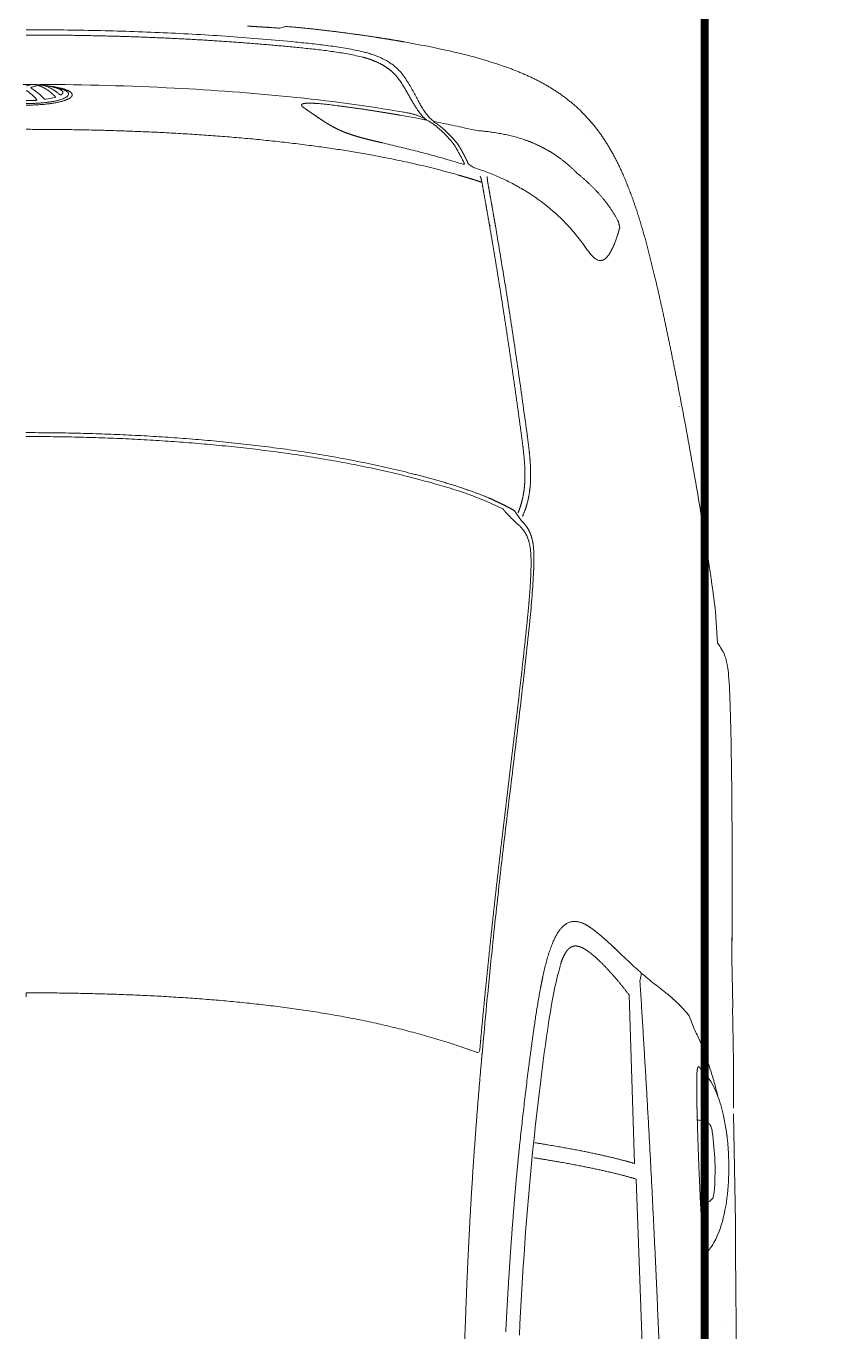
# Model space of a CAD drawing. Extents: x -1286 to 34975, y -230 to 6637.
# Drawn here: x 5858.6 to 5960.8, y 3605.8 to 3771.4 of the extents above; entities that cross this region are included whole.
import ezdxf

# ---------------------------------------------------------------- set-up
doc = ezdxf.new("R2010")
doc.units = 0
doc.header["$LTSCALE"] = 20
doc.linetypes.add('HIDDEN2', pattern=[4.7625, 3.175, -1.5875])
doc.layers.get('0').update_dxf_attribs({"color": 9, "lineweight": 9})
doc.layers.add('04', color=9, linetype='Continuous', lineweight=9)
doc.layers.add('21', color=9, linetype='Continuous', lineweight=9)

# ---------------------------------------------------------------- blocks, each defined once
blk = doc.blocks.new('p-araba-passat')
for points in [[(3.5282, 0), (3.5292, 0)], [(4.6729, -0.0007), (4.6726, -0.0014)], [(4.676, -0.0065), (4.6769, -0.0062)], [(4.6621, -0.0245), (4.6623, -0.0232)], [(4.6645, -0.0367), (4.6645, -0.0372)], [(4.7402, -0.1661), (4.7402, -0.1661)], [(4.7402, -0.1661), (4.7402, -0.1661)], [(4.7522, -0.3216), (4.7545, -0.3288)], [(4.6059, -0.5417), (4.6047, -0.5426)], [(4.5753, -0.5684), (4.5803, -0.5608)], [(3.4568, -0.5753), (3.4568, -0.5753)], [(4.6224, -0.5728), (4.6239, -0.5644)], [(4.1522, -0.5843), (4.1428, -0.6046)], [(3.7185, -0.6027), (3.7185, -0.6027)], [(4.123, -0.6239), (4.123, -0.6239)], [(4.1401, -0.6195), (4.1277, -0.6281)], [(4.0001, -0.6354), (4.0001, -0.6354)], [(4.4768, -0.7075), (4.4791, -0.7058)], [(4.5645, -0.7033), (4.5686, -0.6986)], [(4.4578, -0.7267), (4.4577, -0.7276)], [(4.4886, -0.7496), (4.481, -0.747)], [(4.4977, -0.7522), (4.4969, -0.7521)], [(2.6313, -0.7979), (3.2929, -0.7736)], [(3.3126, -0.7717), (3.5264, -0.7647)], [(3.5437, -0.7784), (3.5538, -0.7806)], [(3.5001, -0.8408), (3.4836, -0.8471)], [(3.2613, -0.8557), (3.2612, -0.8556)], [(3.2626, -0.8602), (3.263, -0.8617)], [(3.3678, -0.8518), (3.3677, -0.8521)], [(3.3679, -0.8514), (3.3678, -0.8518)], [(3.394, -0.8505), (3.399, -0.8505)], [(3.2699, -0.8712), (3.2765, -0.8725)], [(3.9726, -0.8769), (4.0122, -0.8743)], [(3.5108, -0.8961), (3.5732, -0.895)]]:
    blk.add_lwpolyline(points)
at = {"flags": 128}
for points in [[(4.6347, -0.5102), (4.6348, -0.5098), (4.6349, -0.5093), (4.6352, -0.5081)], [(4.4977, -0.7522), (4.4979, -0.7524), (4.4987, -0.7528)], [(3.4227, -0.8644), (3.4254, -0.8625), (3.428, -0.8604)], [(3.428, -0.8604), (3.4293, -0.8591), (3.4309, -0.8575), (3.4327, -0.8554)], [(3.1998, -0.8633), (3.2006, -0.8641), (3.2023, -0.8655), (3.204, -0.8668), (3.2058, -0.8681)], [(3.2058, -0.8681), (3.2078, -0.8695), (3.2101, -0.8709), (3.2127, -0.8723)], [(3.3871, -0.8808), (3.389, -0.8802), (3.3933, -0.8788), (3.3978, -0.8772)], [(3.1611, -0.9), (3.1926, -0.8998), (3.2308, -0.8994), (3.2383, -0.8994), (3.3757, -0.897)]]:
    blk.add_lwpolyline(points, dxfattribs=at)
for points, degree, knots in [([(4.681, 0.0038), (4.681, 0.0031), (4.681, 0.0019), (4.681, 0.0006), (4.681, 0)], 3, [0, 0, 0, 0, 0.500069, 1, 1, 1, 1]), ([(3.454, -0.5706), (3.4567, -0.5631), (3.462, -0.5481), (3.4693, -0.5252), (3.476, -0.5022), (3.4822, -0.4789), (3.4879, -0.4555), (3.4931, -0.432), (3.4978, -0.4084), (3.502, -0.3847), (3.5059, -0.3609), (3.5094, -0.3371), (3.5125, -0.3131), (3.5153, -0.2892), (3.5177, -0.2652), (3.5199, -0.2411), (3.5218, -0.2171), (3.5234, -0.193), (3.5249, -0.1689), (3.5261, -0.1448), (3.527, -0.1207), (3.5278, -0.0966), (3.5284, -0.0724), (3.5288, -0.0483), (3.5291, -0.0241), (3.5291, -0.008), (3.5292, 0)], 3, [0, 0, 0, 0, 0.041666, 0.083332, 0.124998, 0.166664, 0.20833, 0.249996, 0.291663, 0.333329, 0.374996, 0.416663, 0.458329, 0.499996, 0.541663, 0.58333, 0.624997, 0.666664, 0.708331, 0.749998, 0.791665, 0.833332, 0.874999, 0.916666, 0.958333, 1, 1, 1, 1]), ([(4.6574, -0.0189), (4.6573, -0.0174), (4.6571, -0.0143), (4.6569, -0.0096), (4.6567, -0.0048), (4.6567, -0.0016), (4.6567, 0)], 3, [0, 0, 0, 0, 0.250475, 0.500651, 0.750428, 1, 1, 1, 1]), ([(4.6729, -0.0007), (4.6729, -0.0006), (4.6729, -0.0004), (4.6729, -0.0001), (4.6729, 0)], 3, [0, 0, 0, 0, 0.517367, 1, 1, 1, 1]), ([(4.6794, -0.0141), (4.6793, -0.0136), (4.6791, -0.0126), (4.6788, -0.0116), (4.6787, -0.0111)], 3, [0, 0, 0, 0, 0.511438, 1, 1, 1, 1]), ([(4.6792, 0), (4.6792, -0.0001), (4.6792, -0.0004), (4.6792, -0.0006), (4.6792, -0.0007)], 3, [0, 0, 0, 0, 0.482633, 1, 1, 1, 1]), ([(4.6792, -0.0169), (4.6792, -0.0167), (4.6793, -0.0164), (4.6794, -0.0157), (4.6794, -0.0154)], 3, [0, 0, 0, 0, 0.495716, 1, 1, 1, 1]), ([(4.6794, -0.0154), (4.6794, -0.0151), (4.6794, -0.0146), (4.6794, -0.0143), (4.6794, -0.0141)], 3, [0, 0, 0, 0, 0.471009, 1, 1, 1, 1]), ([(4.6805, -0.0062), (4.6806, -0.0075), (4.6809, -0.0098), (4.6807, -0.012), (4.6807, -0.0131)], 3, [0, 0, 0, 0, 0.542117, 1, 1, 1, 1]), ([(4.6808, -0.0104), (4.6808, -0.0098), (4.6809, -0.0085), (4.6809, -0.0072), (4.6809, -0.0064)], 3, [0, 0, 0, 0, 0.426842, 1, 1, 1, 1]), ([(4.681, -0.0038), (4.681, -0.0031), (4.681, -0.0019), (4.681, -0.0006), (4.681, 0)], 3, [0, 0, 0, 0, 0.500069, 1, 1, 1, 1]), ([(4.7352, -0.3369), (4.7365, -0.3229), (4.739, -0.2949), (4.7422, -0.2528), (4.7448, -0.2107), (4.7468, -0.1686), (4.7484, -0.1265), (4.7495, -0.0843), (4.7501, -0.0422), (4.7502, -0.0141), (4.7503, 0)], 3, [0, 0, 0, 0, 0.124999, 0.250001, 0.374999, 0.499998, 0.624999, 0.750001, 0.874999, 1, 1, 1, 1]), ([(4.6457, -0.4795), (4.6622, -0.3832), (4.6765, -0.229), (4.6807, -0.0744), (4.6809, -0.0175)], 3, [0, 0, 0, 0, 0.631962, 1, 1, 1, 1]), ([(4.6601, -0.0378), (4.6598, -0.0365), (4.6593, -0.0339), (4.6586, -0.0296), (4.658, -0.025), (4.6577, -0.0217), (4.6575, -0.0201)], 3, [0, 0, 0, 0, 0.250208, 0.500283, 0.750217, 1, 1, 1, 1]), ([(4.6763, -0.031), (4.6758, -0.0318), (4.6748, -0.0336), (4.6736, -0.0354), (4.673, -0.0363)], 3, [0, 0, 0, 0, 0.489552, 1, 1, 1, 1]), ([(4.6789, -0.0248), (4.6785, -0.0258), (4.6778, -0.0279), (4.6768, -0.03), (4.6763, -0.031)], 3, [0, 0, 0, 0, 0.509811, 1, 1, 1, 1]), ([(4.6788, -0.0178), (4.6788, -0.0178), (4.6789, -0.0175), (4.6791, -0.0172), (4.6792, -0.0169)], 3, [0, 0, 0, 0, 0.067294, 1, 1, 1, 1]), ([(4.6802, -0.0186), (4.6801, -0.0196), (4.6798, -0.0217), (4.6792, -0.0238), (4.6789, -0.0248)], 3, [0, 0, 0, 0, 0.512793, 1, 1, 1, 1]), ([(4.6686, -0.0539), (4.6682, -0.0538), (4.6673, -0.0537), (4.6659, -0.0526), (4.6646, -0.0509), (4.6634, -0.0485), (4.6622, -0.0455), (4.6611, -0.042), (4.6604, -0.0392), (4.6601, -0.0378)], 3, [0, 0, 0, 0, 0.142898, 0.285808, 0.428713, 0.571599, 0.714452, 0.857257, 1, 1, 1, 1]), ([(4.6645, -0.0372), (4.6646, -0.0373), (4.6647, -0.0376), (4.6649, -0.0375), (4.665, -0.0374)], 3, [0, 0, 0, 0, 0.532761, 1, 1, 1, 1]), ([(4.6679, -0.0448), (4.6683, -0.0453), (4.6691, -0.0461), (4.67, -0.0465), (4.6706, -0.0465), (4.6707, -0.0465)], 3, [0, 0, 0, 0, 0.429732, 0.859469, 1, 1, 1, 1]), ([(4.6729, -0.0365), (4.6722, -0.0374), (4.6709, -0.0393), (4.6693, -0.0411), (4.6685, -0.042)], 3, [0, 0, 0, 0, 0.490259, 1, 1, 1, 1]), ([(4.7401, -0.1684), (4.7401, -0.1684), (4.7401, -0.1684), (4.7401, -0.1684), (4.7401, -0.1684), (4.7401, -0.1684), (4.7401, -0.1684)], 3, [0, 0, 0, 0, 1, 1, 1, 1, 1, 1, 1]), ([(4.7401, -0.1684), (4.7401, -0.1684), (4.7401, -0.1684), (4.7401, -0.1684), (4.7401, -0.1684), (4.7401, -0.1684), (4.7401, -0.1684)], 3, [0, 0, 0, 0, 1, 1, 1, 1, 1, 1, 1]), ([(4.7546, -0.1666), (4.7546, -0.1666), (4.7546, -0.1666), (4.7546, -0.1666), (4.7546, -0.1666), (4.7546, -0.1666), (4.7546, -0.1666)], 3, [0, 0, 0, 0, 1, 1, 1, 1, 1, 1, 1]), ([(4.7546, -0.1666), (4.7546, -0.1666), (4.7546, -0.1666), (4.7546, -0.1666), (4.7546, -0.1666), (4.7546, -0.1666), (4.7546, -0.1666)], 3, [0, 0, 0, 0, 1, 1, 1, 1, 1, 1, 1]), ([(4.7549, -0.2808), (4.7547, -0.2832), (4.7544, -0.2879), (4.754, -0.2949), (4.7536, -0.3017), (4.7534, -0.3057), (4.7532, -0.3077)], 3, [0, 0, 0, 0, 0.240643, 0.488472, 0.742573, 1, 1, 1, 1]), ([(4.7532, -0.3077), (4.7532, -0.309), (4.753, -0.3116), (4.7528, -0.315), (4.7526, -0.318), (4.7524, -0.3201), (4.7523, -0.3213), (4.7522, -0.3216)], 3, [0, 0, 0, 0, 0.228581, 0.457392, 0.686411, 0.915722, 1, 1, 1, 1]), ([(4.7285, -0.3368), (4.7279, -0.3429), (4.7267, -0.3551), (4.7247, -0.3733), (4.7223, -0.3916), (4.7194, -0.4097), (4.7167, -0.4215), (4.7153, -0.4274)], 3, [0, 0, 0, 0, 0.200269, 0.400407, 0.60045, 0.800366, 1, 1, 1, 1]), ([(4.7216, -0.4298), (4.7224, -0.4264), (4.724, -0.4198), (4.726, -0.4096), (4.7278, -0.3993), (4.7293, -0.3889), (4.7307, -0.3785), (4.7319, -0.368), (4.7331, -0.3576), (4.7341, -0.3472), (4.7348, -0.3403), (4.7352, -0.3369)], 3, [0, 0, 0, 0, 0.110123, 0.220832, 0.332038, 0.443608, 0.55535, 0.667097, 0.778606, 0.889692, 1, 1, 1, 1]), ([(4.6567, -0.3694), (4.6568, -0.368), (4.657, -0.3651), (4.6572, -0.3611), (4.6572, -0.3574), (4.657, -0.3555), (4.657, -0.3545)], 3, [0, 0, 0, 0, 0.246732, 0.496033, 0.747411, 1, 1, 1, 1]), ([(4.654, -0.3946), (4.6544, -0.3918), (4.6551, -0.3862), (4.656, -0.3777), (4.6565, -0.3722), (4.6567, -0.3694)], 3, [0, 0, 0, 0, 0.326727, 0.660139, 1, 1, 1, 1]), ([(4.6417, -0.4755), (4.644, -0.4621), (4.6485, -0.4352), (4.6522, -0.4081), (4.654, -0.3946)], 3, [0, 0, 0, 0, 0.500002, 1, 1, 1, 1]), ([(4.6963, -0.4751), (4.6976, -0.4739), (4.7002, -0.4716), (4.7039, -0.4676), (4.7073, -0.4631), (4.7104, -0.4582), (4.7132, -0.453), (4.7158, -0.4475), (4.718, -0.4418), (4.72, -0.4359), (4.7211, -0.4318), (4.7216, -0.4298)], 3, [0, 0, 0, 0, 0.111118, 0.22206, 0.333019, 0.444119, 0.555394, 0.666791, 0.778175, 0.889339, 1, 1, 1, 1]), ([(4.5911, -0.4397), (4.5893, -0.4488), (4.5859, -0.4671), (4.58, -0.4943), (4.5735, -0.5213), (4.5685, -0.5392), (4.566, -0.5481)], 3, [0, 0, 0, 0, 0.250065, 0.50012, 0.750147, 1, 1, 1, 1]), ([(4.7407, -0.444), (4.7397, -0.45), (4.7379, -0.4619), (4.7358, -0.4737), (4.7348, -0.4796)], 3, [0, 0, 0, 0, 0.501167, 1, 1, 1, 1]), ([(4.607, -0.4514), (4.6053, -0.4584), (4.602, -0.4724), (4.5968, -0.4933), (4.5914, -0.5141), (4.5856, -0.5349), (4.5814, -0.5487), (4.5793, -0.5555)], 3, [0, 0, 0, 0, 0.200128, 0.400147, 0.600106, 0.800042, 1, 1, 1, 1]), ([(4.6363, -0.505), (4.6373, -0.5001), (4.6391, -0.4903), (4.6409, -0.4805), (4.6417, -0.4755)], 3, [0, 0, 0, 0, 0.500006, 1, 1, 1, 1]), ([(4.6458, -0.4785), (4.6457, -0.4796), (4.6453, -0.4815), (4.6448, -0.4842), (4.6445, -0.4859), (4.6443, -0.4867)], 3, [0, 0, 0, 0, 0.333321, 0.666656, 1, 1, 1, 1]), ([(4.691, -0.4699), (4.6893, -0.4712), (4.6859, -0.4739), (4.6806, -0.4774), (4.6754, -0.4806), (4.6702, -0.4835), (4.6652, -0.4863), (4.6605, -0.489), (4.6561, -0.4916), (4.652, -0.4941), (4.6497, -0.4957), (4.6485, -0.4965)], 3, [0, 0, 0, 0, 0.111314, 0.221751, 0.332214, 0.443071, 0.554375, 0.665986, 0.777649, 0.889066, 1, 1, 1, 1]), ([(4.6522, -0.5018), (4.6539, -0.5008), (4.6572, -0.4989), (4.6629, -0.4959), (4.6691, -0.4925), (4.6758, -0.4889), (4.6826, -0.4848), (4.6896, -0.4803), (4.694, -0.4768), (4.6963, -0.4751)], 3, [0, 0, 0, 0, 0.13785, 0.27742, 0.419376, 0.56365, 0.709481, 0.855525, 1, 1, 1, 1]), ([(4.7348, -0.4796), (4.7328, -0.4909), (4.7286, -0.5135), (4.7212, -0.5472), (4.7126, -0.5806), (4.7052, -0.6023), (4.7014, -0.6131)], 3, [0, 0, 0, 0, 0.250046, 0.500094, 0.750143, 1, 1, 1, 1]), ([(4.6443, -0.4867), (4.6439, -0.4881), (4.6433, -0.491), (4.6421, -0.4947), (4.6409, -0.4982), (4.6395, -0.5015), (4.638, -0.5047), (4.6368, -0.5067), (4.6363, -0.5077)], 3, [0, 0, 0, 0, 0.166261, 0.332753, 0.499445, 0.666249, 0.833102, 1, 1, 1, 1]), ([(4.6485, -0.4965), (4.6471, -0.4975), (4.6444, -0.4995), (4.641, -0.5023), (4.6387, -0.5045), (4.6375, -0.5058), (4.6372, -0.5061)], 3, [0, 0, 0, 0, 0.298367, 0.596741, 0.895128, 1, 1, 1, 1]), ([(4.6343, -0.511), (4.6334, -0.5124), (4.6317, -0.515), (4.6297, -0.5177), (4.6287, -0.519)], 3, [0, 0, 0, 0, 0.5, 1, 1, 1, 1]), ([(4.634, -0.517), (4.6351, -0.5157), (4.6371, -0.5131), (4.641, -0.5094), (4.6458, -0.5057), (4.6501, -0.5031), (4.6522, -0.5018)], 3, [0, 0, 0, 0, 0.250045, 0.500063, 0.750045, 1, 1, 1, 1]), ([(4.6363, -0.5077), (4.6362, -0.5079), (4.636, -0.5081), (4.6359, -0.5078), (4.6361, -0.5065), (4.6362, -0.5055), (4.6363, -0.505)], 3, [0, 0, 0, 0, 0.268236, 0.497875, 0.730261, 1, 1, 1, 1]), ([(4.6287, -0.519), (4.6272, -0.5209), (4.6241, -0.5248), (4.6186, -0.5305), (4.6127, -0.5361), (4.6081, -0.5399), (4.6059, -0.5417)], 3, [0, 0, 0, 0, 0.25, 0.500001, 0.75, 1, 1, 1, 1]), ([(4.6239, -0.5644), (4.6257, -0.5565), (4.6292, -0.5408), (4.6324, -0.5249), (4.634, -0.517)], 3, [0, 0, 0, 0, 0.499826, 1, 1, 1, 1]), ([(4.6334, -0.5167), (4.6334, -0.5166), (4.6335, -0.5165), (4.6335, -0.5167), (4.6335, -0.5168)], 3, [0, 0, 0, 0, 0.536077, 1, 1, 1, 1]), ([(4.5965, -0.5475), (4.5976, -0.5468), (4.6, -0.5455), (4.6022, -0.5441), (4.6034, -0.5435)], 3, [0, 0, 0, 0, 0.500054, 1, 1, 1, 1]), ([(4.6034, -0.5435), (4.6036, -0.5433), (4.6041, -0.5431), (4.6045, -0.5428), (4.6047, -0.5426)], 3, [0, 0, 0, 0, 0.500106, 1, 1, 1, 1]), ([(4.5811, -0.5555), (4.5838, -0.5542), (4.5892, -0.5516), (4.594, -0.5489), (4.5965, -0.5475)], 3, [0, 0, 0, 0, 0.499992, 1, 1, 1, 1]), ([(4.5964, -0.5527), (4.5976, -0.552), (4.6, -0.5506), (4.6024, -0.5492), (4.6035, -0.5485)], 3, [0, 0, 0, 0, 0.499677, 1, 1, 1, 1]), ([(4.6035, -0.5485), (4.6038, -0.5484), (4.6042, -0.5481), (4.6046, -0.5479), (4.6048, -0.5477)], 3, [0, 0, 0, 0, 0.500043, 1, 1, 1, 1]), ([(3.7194, -0.606), (3.7066, -0.6045), (3.6792, -0.6013), (3.6352, -0.5964), (3.5797, -0.5905), (3.5182, -0.5843), (3.4729, -0.5802), (3.4523, -0.5783)], 3, [0, 0, 0, 0, 0.146935, 0.313651, 0.500066, 0.772796, 1, 1, 1, 1]), ([(3.4568, -0.5753), (3.4561, -0.5752), (3.4546, -0.575), (3.4533, -0.5729), (3.4537, -0.5714), (3.454, -0.5706)], 3, [0, 0, 0, 0, 0.324896, 0.659635, 1, 1, 1, 1]), ([(4.5753, -0.5684), (4.5735, -0.5737), (4.5699, -0.5843), (4.5635, -0.5999), (4.5563, -0.6152), (4.5507, -0.625), (4.5479, -0.6299)], 3, [0, 0, 0, 0, 0.249836, 0.499806, 0.749939, 1, 1, 1, 1]), ([(4.6189, -0.5999), (4.6193, -0.5975), (4.6201, -0.5927), (4.6211, -0.5857), (4.6218, -0.579), (4.6222, -0.5748), (4.6224, -0.5728)], 3, [0, 0, 0, 0, 0.250123, 0.500154, 0.750104, 1, 1, 1, 1]), ([(4.2369, -0.6354), (4.259, -0.6323), (4.3031, -0.6263), (4.3693, -0.6166), (4.4353, -0.6063), (4.4793, -0.5989), (4.5012, -0.5952)], 3, [0, 0, 0, 0, 0.250024, 0.50003, 0.75002, 1, 1, 1, 1]), ([(4.5012, -0.5952), (4.51, -0.5937), (4.5277, -0.5906), (4.5452, -0.5874), (4.554, -0.5859)], 3, [0, 0, 0, 0, 0.49999, 1, 1, 1, 1]), ([(4.554, -0.5859), (4.555, -0.5857), (4.5569, -0.5854), (4.5588, -0.5852), (4.5598, -0.5851)], 3, [0, 0, 0, 0, 0.502103, 1, 1, 1, 1]), ([(4.0012, -0.6388), (3.9856, -0.6372), (3.9545, -0.634), (3.9078, -0.6286), (3.861, -0.623), (3.814, -0.6174), (3.7669, -0.6116), (3.7352, -0.6079), (3.7194, -0.606)], 3, [0, 0, 0, 0, 0.16661, 0.333294, 0.499998, 0.666688, 0.833358, 1, 1, 1, 1]), ([(4.1428, -0.6046), (4.1418, -0.6054), (4.1388, -0.608), (4.134, -0.6124), (4.1283, -0.618), (4.1248, -0.6219), (4.123, -0.6239)], 3, [0, 0, 0, 0, 0.143062, 0.429376, 0.714986, 1, 1, 1, 1]), ([(4.6102, -0.6336), (4.611, -0.6314), (4.6125, -0.6269), (4.6145, -0.6201), (4.6162, -0.6133), (4.6177, -0.6065), (4.6185, -0.6021), (4.6189, -0.5999)], 3, [0, 0, 0, 0, 0.200002, 0.400002, 0.6, 0.8, 1, 1, 1, 1]), ([(3.4365, -0.6376), (3.4281, -0.6365), (3.4114, -0.6344), (3.3862, -0.6314), (3.3609, -0.6285), (3.3439, -0.6267), (3.3354, -0.6258)], 3, [0, 0, 0, 0, 0.249999, 0.500014, 0.750022, 1, 1, 1, 1]), ([(3.5348, -0.6523), (3.5295, -0.6513), (3.5189, -0.6494), (3.5027, -0.6468), (3.4864, -0.6443), (3.4698, -0.642), (3.4532, -0.6397), (3.4421, -0.6383), (3.4365, -0.6376)], 3, [0, 0, 0, 0, 0.16648, 0.333026, 0.499667, 0.666387, 0.833162, 1, 1, 1, 1]), ([(4.0639, -0.6436), (4.0586, -0.6434), (4.048, -0.6428), (4.0323, -0.6417), (4.0167, -0.6403), (4.0064, -0.6393), (4.0012, -0.6388)], 3, [0, 0, 0, 0, 0.249924, 0.499864, 0.749814, 1, 1, 1, 1]), ([(3.5499, -0.6553), (3.5474, -0.6548), (3.5424, -0.6538), (3.5374, -0.6528), (3.5348, -0.6523)], 3, [0, 0, 0, 0, 0.499874, 1, 1, 1, 1]), ([(3.5933, -0.6681), (3.5911, -0.6672), (3.5868, -0.6654), (3.5797, -0.663), (3.5725, -0.6608), (3.5651, -0.6589), (3.5576, -0.657), (3.5525, -0.6559), (3.5499, -0.6553)], 3, [0, 0, 0, 0, 0.169669, 0.337811, 0.504709, 0.670588, 0.835641, 1, 1, 1, 1]), ([(4.5298, -0.6586), (4.5298, -0.6586), (4.5298, -0.6586), (4.5298, -0.6586), (4.5298, -0.6586), (4.5298, -0.6586), (4.5298, -0.6586), (4.5298, -0.6586), (4.5298, -0.6586), (4.5298, -0.6586), (4.5298, -0.6586), (4.5298, -0.6586), (4.5298, -0.6586), (4.5298, -0.6586), (4.5298, -0.6586)], 7, [0, 0, 0, 0, 0, 0, 0, 0, 1, 1, 1, 1, 1, 1, 1, 1.000001, 1.000001, 1.000001, 1.000001, 1.000001, 1.000001, 1.000001, 1.000001]), ([(3.6169, -0.6855), (3.6162, -0.6845), (3.615, -0.6826), (3.6124, -0.6798), (3.6094, -0.6771), (3.6059, -0.6746), (3.602, -0.6723), (3.5979, -0.6701), (3.5948, -0.6687), (3.5933, -0.6681)], 3, [0, 0, 0, 0, 0.144509, 0.289002, 0.433043, 0.576338, 0.718662, 0.859875, 1, 1, 1, 1]), ([(3.6174, -0.7059), (3.6179, -0.7046), (3.6189, -0.7019), (3.6197, -0.6978), (3.6197, -0.6937), (3.6189, -0.6895), (3.6175, -0.6869), (3.6169, -0.6855)], 3, [0, 0, 0, 0, 0.20003, 0.400052, 0.600053, 0.800033, 1, 1, 1, 1]), ([(4.5686, -0.6986), (4.569, -0.6981), (4.57, -0.6971), (4.5713, -0.6957), (4.5722, -0.6949), (4.5726, -0.6944)], 3, [0, 0, 0, 0, 0.328155, 0.661891, 1, 1, 1, 1]), ([(4.6239, -0.7165), (4.6239, -0.7165), (4.6239, -0.7165), (4.6239, -0.7165), (4.6239, -0.7165), (4.6239, -0.7165), (4.6239, -0.7165), (4.6239, -0.7165), (4.6239, -0.7165), (4.6239, -0.7165), (4.6239, -0.7165)], 5, [0, 0, 0, 0, 0, 0, 1, 1, 1, 1, 1, 1, 1, 1, 1, 1, 1]), ([(4.6239, -0.7165), (4.6239, -0.7165), (4.6239, -0.7165), (4.6239, -0.7165), (4.6239, -0.7165), (4.6239, -0.7165), (4.6239, -0.7165)], 3, [0, 0, 0, 0, 1, 1, 1, 1, 1, 1, 1]), ([(3.5816, -0.7506), (3.5848, -0.7472), (3.5912, -0.7406), (3.5972, -0.7339), (3.6001, -0.7305)], 3, [0, 0, 0, 0, 0.50014, 1, 1, 1, 1]), ([(4.4648, -0.7388), (4.4639, -0.7381), (4.4621, -0.7369), (4.4605, -0.7351), (4.4597, -0.7343)], 3, [0, 0, 0, 0, 0.500548, 1, 1, 1, 1]), ([(3.5538, -0.7806), (3.5562, -0.778), (3.5608, -0.7727), (3.5678, -0.7652), (3.5748, -0.7578), (3.5794, -0.753), (3.5816, -0.7506)], 3, [0, 0, 0, 0, 0.249992, 0.500013, 0.749997, 1, 1, 1, 1]), ([(4.4969, -0.7521), (4.4955, -0.7518), (4.4927, -0.751), (4.49, -0.7501), (4.4886, -0.7496)], 3, [0, 0, 0, 0, 0.5, 1, 1, 1, 1]), ([(4.5, -0.7528), (4.5, -0.7528), (4.4999, -0.7527), (4.5003, -0.7526), (4.5008, -0.7525), (4.501, -0.7524)], 3, [0, 0, 0, 0, 0.346035, 0.656494, 1, 1, 1, 1]), ([(3.5276, -0.8132), (3.5298, -0.8104), (3.5342, -0.8049), (3.5407, -0.7965), (3.5472, -0.7883), (3.5516, -0.7832), (3.5538, -0.7806)], 3, [0, 0, 0, 0, 0.250007, 0.499999, 0.750007, 1, 1, 1, 1]), ([(4.3121, -0.824), (4.2963, -0.8271), (4.2648, -0.8332), (4.2174, -0.8419), (4.17, -0.8503), (4.1383, -0.8555), (4.1225, -0.8581)], 3, [0, 0, 0, 0, 0.250001, 0.499999, 0.750001, 1, 1, 1, 1]), ([(3.25, -0.8559), (3.2457, -0.8561), (3.237, -0.8566), (3.224, -0.8574), (3.2155, -0.8582), (3.2111, -0.8586)], 3, [0, 0, 0, 0, 0.329928, 0.661486, 1, 1, 1, 1]), ([(3.276, -0.8546), (3.2732, -0.8547), (3.2677, -0.855), (3.2621, -0.8553), (3.2593, -0.8554)], 3, [0, 0, 0, 0, 0.499839, 1, 1, 1, 1]), ([(3.2613, -0.8559), (3.2614, -0.8561), (3.2616, -0.8566), (3.2618, -0.8574), (3.262, -0.8578)], 3, [0, 0, 0, 0, 0.499973, 1, 1, 1, 1]), ([(3.262, -0.8578), (3.2621, -0.8582), (3.2623, -0.8589), (3.2625, -0.8597), (3.2626, -0.8602)], 3, [0, 0, 0, 0, 0.499993, 1, 1, 1, 1]), ([(3.2762, -0.8544), (3.2762, -0.8544), (3.2762, -0.8544), (3.2762, -0.8544), (3.2762, -0.8544), (3.2762, -0.8544), (3.2762, -0.8544), (3.2762, -0.8544), (3.2762, -0.8544), (3.2762, -0.8544), (3.2762, -0.8544), (3.2762, -0.8544), (3.2762, -0.8544)], 6, [0, 0, 0, 0, 0, 0, 0, 1, 1, 1, 1, 1, 1, 1.000001, 1.000001, 1.000001, 1.000001, 1.000001, 1.000001, 1.000001]), ([(3.2762, -0.8544), (3.2762, -0.8544), (3.2762, -0.8544), (3.2762, -0.8544), (3.2762, -0.8544), (3.2762, -0.8544), (3.2762, -0.8544), (3.2762, -0.8544), (3.2762, -0.8544), (3.2762, -0.8544), (3.2762, -0.8544), (3.2762, -0.8544), (3.2762, -0.8544)], 6, [0, 0, 0, 0, 0, 0, 0, 1, 1, 1, 1, 1, 1, 1.000001, 1.000001, 1.000001, 1.000001, 1.000001, 1.000001, 1.000001]), ([(3.3666, -0.8594), (3.366, -0.861), (3.3666, -0.8621), (3.3618, -0.8682), (3.3556, -0.87), (3.3529, -0.8701)], 3, [0, 0, 0, 0, 0.533398, 0.682983, 1, 1, 1, 1]), ([(3.3679, -0.8514), (3.3679, -0.8515), (3.3678, -0.8516), (3.3678, -0.8517), (3.3677, -0.8519)], 3, [0, 0, 0, 0, 0.094373, 1, 1, 1, 1]), ([(3.3681, -0.8515), (3.3681, -0.8515), (3.3681, -0.8515), (3.3681, -0.8515), (3.3681, -0.8515), (3.3681, -0.8515), (3.3681, -0.8515)], 3, [0, 0, 0, 0, 1, 1, 1, 1, 1, 1, 1]), ([(3.394, -0.8505), (3.3913, -0.8506), (3.386, -0.8507), (3.3806, -0.8508), (3.378, -0.8509)], 3, [0, 0, 0, 0, 0.500395, 1, 1, 1, 1]), ([(3.4329, -0.8551), (3.4329, -0.8551), (3.4329, -0.8551), (3.4329, -0.8551), (3.4329, -0.8551), (3.4329, -0.8551), (3.4329, -0.8551)], 3, [0, 0, 0, 0, 1, 1, 1, 1.000001, 1.000001, 1.000001, 1.000001]), ([(3.4526, -0.8605), (3.4578, -0.8585), (3.4683, -0.8545), (3.4785, -0.8496), (3.4836, -0.8471)], 3, [0, 0, 0, 0, 0.500159, 1, 1, 1, 1]), ([(3.2012, -0.8645), (3.2012, -0.8645), (3.2012, -0.8645), (3.2012, -0.8645), (3.2012, -0.8645), (3.2012, -0.8645), (3.2012, -0.8645)], 3, [0, 0, 0, 0, 1, 1, 1, 1, 1, 1, 1]), ([(3.263, -0.8617), (3.2633, -0.8634), (3.264, -0.8667), (3.2666, -0.8691), (3.2679, -0.8702)], 3, [0, 0, 0, 0, 0.50241, 1, 1, 1, 1]), ([(3.398, -0.8771), (3.4031, -0.8759), (3.4142, -0.8731), (3.4311, -0.8681), (3.4427, -0.864), (3.4486, -0.862)], 3, [0, 0, 0, 0, 0.298982, 0.649491, 1, 1, 1, 1]), ([(3.6745, -0.8954), (3.7341, -0.8954), (3.8243, -0.8947), (3.906, -0.8926), (3.9326, -0.891), (3.9452, -0.8894), (3.9572, -0.8862), (3.9663, -0.8815), (3.9708, -0.8783), (3.9726, -0.8769)], 3, [0, 0, 0, 0, 0.421425, 0.641328, 0.857042, 0.922962, 0.959238, 0.983619, 1, 1, 1, 1]), ([(3.6745, -0.8954), (3.67, -0.8954), (3.6614, -0.8954), (3.6443, -0.8954), (3.6149, -0.8953), (3.59, -0.8951), (3.5741, -0.895), (3.574, -0.895)], 3, [0, 0, 0, 0, 0.132563, 0.24934, 0.498605, 0.996535, 1, 1, 1, 1])]:
    blk.add_open_spline(points, degree=degree, knots=knots)
for points, degree in [([(3.5265, 0), (3.5269, 0), (3.5273, 0), (3.5264, 0), (3.5251, 0), (3.5239, 0)], 5), ([(3.5265, 0), (3.5269, 0), (3.5273, 0), (3.5264, 0), (3.5251, 0), (3.5239, 0)], 5), ([(3.5252, 0), (3.5252, 0), (3.5253, 0), (3.5254, 0)], 3), ([(3.5265, 0), (3.5271, 0), (3.5277, 0), (3.5282, 0)], 3), ([(3.5282, 0), (3.5284, 0), (3.5286, 0), (3.5288, 0), (3.529, 0), (3.5292, 0)], 5), ([(4.2345, 0), (4.2345, -0.1229), (4.2273, -0.2455), (4.213, -0.3682), (4.183, -0.4872)], 4), ([(4.1877, -0.4884), (4.2179, -0.3689), (4.2323, -0.2459), (4.2394, -0.1231), (4.2394, 0)], 4), ([(4.2345, 0), (4.2344, 0), (4.2346, 0), (4.2349, 0)], 3), ([(4.2394, 0), (4.2394, 0), (4.2393, 0), (4.2391, 0)], 3), ([(4.624, 0), (4.624, -0.0888), (4.6216, -0.1728), (4.6165, -0.2662), (4.6062, -0.3572), (4.5911, -0.4397)], 5), ([(4.6677, -0.0585), (4.6636, -0.0585), (4.6595, -0.0513), (4.6563, -0.0368), (4.6547, -0.0183), (4.6547, 0)], 5), ([(4.6608, -0.0127), (4.6606, -0.0102), (4.6605, -0.0077), (4.6604, -0.0051), (4.6604, -0.0026), (4.6604, 0)], 5), ([(4.6616, -0.0137), (4.6614, -0.0139), (4.6612, -0.0139), (4.6609, -0.0136), (4.6608, -0.0132), (4.6608, -0.0127)], 5), ([(4.6726, -0.0014), (4.6698, -0.0055), (4.6661, -0.0096), (4.6616, -0.0137)], 3), ([(4.6623, -0.0232), (4.6683, -0.0178), (4.6729, -0.0122), (4.676, -0.0065)], 3), ([(4.6775, -0.0075), (4.6773, -0.0071), (4.6771, -0.0066), (4.6769, -0.0062)], 3), ([(4.678, -0.0089), (4.6778, -0.0084), (4.6776, -0.008), (4.6775, -0.0075)], 3), ([(4.6787, -0.0111), (4.6785, -0.0103), (4.6782, -0.0096), (4.678, -0.0089)], 3), ([(4.6793, -0.0014), (4.6795, -0.002), (4.6797, -0.0027), (4.6799, -0.0033)], 3), ([(4.6799, -0.0033), (4.6801, -0.0043), (4.6803, -0.0053), (4.6805, -0.0062)], 3), ([(4.6802, -0.0185), (4.6804, -0.0166), (4.6806, -0.0146), (4.6807, -0.0127)], 3), ([(4.6809, -0.0064), (4.681, -0.0057), (4.681, -0.005), (4.681, -0.0043)], 3), ([(4.681, -0.0043), (4.681, -0.0042), (4.681, -0.004), (4.681, -0.0038)], 3), ([(4.7285, -0.3368), (4.735, -0.2696), (4.7395, -0.2023), (4.7423, -0.1349), (4.7436, -0.0674), (4.7436, 0)], 5), ([(4.6575, -0.0201), (4.6575, -0.0197), (4.6575, -0.0193), (4.6574, -0.0189)], 3), ([(4.6645, -0.0367), (4.6636, -0.0334), (4.6627, -0.0292), (4.6621, -0.0245)], 3), ([(4.6748, -0.0256), (4.6733, -0.028), (4.6716, -0.0304), (4.6696, -0.0327), (4.6674, -0.0351), (4.665, -0.0374)], 5), ([(4.6796, -0.023), (4.6784, -0.0356), (4.6764, -0.0466), (4.6737, -0.0546), (4.6707, -0.0585), (4.6677, -0.0585)], 5), ([(4.6686, -0.0539), (4.6709, -0.0539), (4.6732, -0.0515), (4.6753, -0.0466), (4.677, -0.0397), (4.6784, -0.0314)], 5), ([(4.68, -0.0208), (4.6789, -0.03), (4.6773, -0.0379), (4.6753, -0.0437), (4.673, -0.0465), (4.6707, -0.0465)], 5), ([(4.6792, -0.0169), (4.6785, -0.0186), (4.6778, -0.0204), (4.6769, -0.0221), (4.6759, -0.0239), (4.6748, -0.0256)], 5), ([(4.6748, -0.0256), (4.6749, -0.0256), (4.6749, -0.0255), (4.675, -0.0254)], 3), ([(4.6788, -0.0177), (4.6788, -0.0177), (4.6788, -0.0177), (4.6788, -0.0177)], 3), ([(4.6789, -0.0177), (4.6789, -0.0177), (4.6789, -0.0177), (4.6789, -0.0177), (4.6789, -0.0177), (4.6789, -0.0177)], 5), ([(4.6679, -0.0448), (4.6678, -0.0446), (4.6678, -0.0441), (4.6679, -0.0432), (4.6682, -0.0423), (4.6685, -0.042)], 5), ([(4.673, -0.0363), (4.673, -0.0364), (4.6729, -0.0365), (4.6729, -0.0365)], 3), ([(4.7549, -0.2808), (4.7546, -0.2855), (4.7543, -0.2902), (4.754, -0.2949), (4.7537, -0.2995), (4.7535, -0.3038), (4.7532, -0.3077)], 6), ([(4.7534, -0.3056), (4.7534, -0.306), (4.7534, -0.3065), (4.7534, -0.3069), (4.7533, -0.3073), (4.7532, -0.3077)], 5), ([(4.7534, -0.3056), (4.7534, -0.306), (4.7534, -0.3065), (4.7534, -0.3069), (4.7533, -0.3073), (4.7532, -0.3077)], 5), ([(4.7407, -0.444), (4.7442, -0.4211), (4.7473, -0.3981), (4.7501, -0.375), (4.7527, -0.352), (4.7545, -0.3288)], 5), ([(4.6495, -0.3549), (4.6471, -0.3584), (4.6444, -0.3623), (4.6415, -0.3665), (4.6385, -0.3709), (4.6352, -0.3759)], 5), ([(4.6549, -0.3493), (4.654, -0.3493), (4.653, -0.3501), (4.6518, -0.3515), (4.6507, -0.3532), (4.6495, -0.3549)], 5), ([(4.657, -0.3545), (4.6568, -0.3524), (4.6565, -0.3508), (4.656, -0.3498), (4.6555, -0.3494), (4.6549, -0.3493)], 5), ([(4.6567, -0.3694), (4.657, -0.3659), (4.6572, -0.3626), (4.6572, -0.3594), (4.6572, -0.3567), (4.657, -0.3545)], 5), ([(4.6352, -0.3759), (4.6333, -0.3787), (4.6314, -0.3817), (4.6295, -0.385), (4.6274, -0.3886), (4.6254, -0.3926)], 5), ([(4.6148, -0.4204), (4.6166, -0.4141), (4.6186, -0.408), (4.6208, -0.4023), (4.6231, -0.3972), (4.6254, -0.3926)], 5), ([(4.6417, -0.4755), (4.6446, -0.4594), (4.6472, -0.4433), (4.6496, -0.4271), (4.6519, -0.4108), (4.654, -0.3946)], 5), ([(4.607, -0.4514), (4.6084, -0.4452), (4.6099, -0.4389), (4.6114, -0.4327), (4.613, -0.4264), (4.6148, -0.4204)], 5), ([(4.691, -0.4699), (4.6968, -0.4651), (4.7019, -0.4592), (4.7064, -0.4522), (4.7102, -0.4443), (4.7132, -0.436), (4.7153, -0.4274)], 6), ([(4.7407, -0.444), (4.7396, -0.4512), (4.7384, -0.4584), (4.7373, -0.4655), (4.7361, -0.4726), (4.7348, -0.4796)], 5), ([(4.6412, -0.4755), (4.6414, -0.4755), (4.6416, -0.4755), (4.6417, -0.4755), (4.6417, -0.4755)], 4), ([(4.6412, -0.4755), (4.6414, -0.4755), (4.6416, -0.4755), (4.6417, -0.4755), (4.6417, -0.4755)], 4), ([(4.1829, -0.4872), (4.1745, -0.5201), (4.1653, -0.5529), (4.1522, -0.5843)], 3), ([(4.1568, -0.5862), (4.1668, -0.5623), (4.1746, -0.5378), (4.1815, -0.5132), (4.1877, -0.4884)], 4), ([(4.5805, -0.4915), (4.5805, -0.4915), (4.5805, -0.4915), (4.5805, -0.4915)], 3), ([(4.6441, -0.487), (4.6442, -0.487), (4.6442, -0.4869), (4.6443, -0.4868), (4.6443, -0.4867)], 4), ([(4.6441, -0.487), (4.6442, -0.487), (4.6442, -0.4869), (4.6443, -0.4868), (4.6443, -0.4867)], 4), ([(4.6343, -0.511), (4.6344, -0.5109), (4.6344, -0.5108), (4.6345, -0.5106), (4.6346, -0.5104), (4.6347, -0.5101)], 5), ([(4.6363, -0.5077), (4.6361, -0.5081), (4.6358, -0.5084), (4.6359, -0.5075), (4.6361, -0.5063), (4.6363, -0.505)], 5), ([(4.6048, -0.5477), (4.6105, -0.5432), (4.6156, -0.5387), (4.6203, -0.5341), (4.6244, -0.5294), (4.6281, -0.5248)], 5), ([(4.6281, -0.5248), (4.6293, -0.5232), (4.6305, -0.5216), (4.6316, -0.52), (4.6326, -0.5183), (4.6334, -0.5167)], 5), ([(4.6034, -0.5435), (4.602, -0.5443), (4.6007, -0.5451), (4.5993, -0.5459), (4.5979, -0.5467), (4.5965, -0.5475)], 5), ([(3.1078, -0.5569), (2.9458, -0.5515), (2.7824, -0.5507), (2.6195, -0.552), (2.4562, -0.5566), (2.2948, -0.5667)], 5), ([(3.1079, -0.557), (3.1079, -0.5569), (3.1078, -0.5569), (3.1078, -0.5569)], 3), ([(3.1078, -0.5569), (3.1078, -0.5569), (3.1079, -0.5569), (3.1079, -0.557)], 3), ([(3.1079, -0.557), (3.1755, -0.5593), (3.2428, -0.5623), (3.3097, -0.5665), (3.3759, -0.5715), (3.4412, -0.5773)], 5), ([(4.5567, -0.5784), (4.5584, -0.5733), (4.56, -0.5683), (4.5616, -0.5633), (4.5631, -0.5582), (4.5646, -0.5531), (4.566, -0.5481)], 6), ([(4.5811, -0.5555), (4.5806, -0.5558), (4.5801, -0.556), (4.5797, -0.5557), (4.5796, -0.5551), (4.5797, -0.5542)], 5), ([(4.5803, -0.5608), (4.5832, -0.5595), (4.5861, -0.5582), (4.5888, -0.5568), (4.5914, -0.5555), (4.5939, -0.5541), (4.5964, -0.5527)], 6), ([(4.5964, -0.5527), (4.5978, -0.5519), (4.5993, -0.551), (4.6007, -0.5502), (4.6021, -0.5494), (4.6035, -0.5485)], 5), ([(4.6048, -0.5477), (4.6046, -0.5479), (4.6043, -0.5481), (4.6041, -0.5482), (4.6038, -0.5484), (4.6035, -0.5485)], 5), ([(3.4413, -0.5773), (3.4413, -0.5772), (3.4413, -0.5772), (3.4412, -0.5773)], 3), ([(3.4412, -0.5773), (3.4413, -0.5772), (3.4413, -0.5772), (3.4413, -0.5773)], 3), ([(3.4412, -0.5773), (3.4434, -0.5775), (3.4457, -0.5777), (3.4479, -0.5779), (3.4501, -0.5781), (3.4523, -0.5783)], 5), ([(3.4412, -0.5773), (3.4431, -0.5775), (3.4449, -0.5776), (3.4468, -0.5778), (3.4486, -0.5779), (3.4505, -0.5781), (3.4523, -0.5783)], 6), ([(3.4524, -0.5781), (3.4524, -0.5782), (3.4523, -0.5782), (3.4523, -0.5783)], 3), ([(3.4523, -0.5783), (3.4523, -0.5782), (3.4524, -0.5782), (3.4524, -0.5781)], 3), ([(3.4568, -0.5753), (3.5101, -0.5801), (3.5628, -0.5854), (3.6151, -0.5909), (3.6669, -0.5966), (3.7185, -0.6027)], 5), ([(3.4685, -0.5764), (3.4685, -0.5765), (3.4684, -0.5767), (3.4683, -0.5768), (3.4683, -0.577), (3.4682, -0.5771)], 5), ([(4.5023, -0.5877), (4.5131, -0.5858), (4.5239, -0.5839), (4.5348, -0.582), (4.5456, -0.5801), (4.5564, -0.5781)], 5), ([(4.5564, -0.5781), (4.5576, -0.5779), (4.5587, -0.5776), (4.5597, -0.5774), (4.5608, -0.5772), (4.5617, -0.5769)], 5), ([(4.5617, -0.5769), (4.5624, -0.5767), (4.5631, -0.5765), (4.5637, -0.5763), (4.5643, -0.5761), (4.5648, -0.5758)], 5), ([(4.1401, -0.6195), (4.1441, -0.6131), (4.1475, -0.6064), (4.1508, -0.5998), (4.1539, -0.593), (4.1568, -0.5862)], 5), ([(4.5023, -0.5877), (4.4789, -0.5917), (4.4555, -0.5956), (4.4321, -0.5994), (4.4087, -0.6031), (4.3853, -0.6067)], 5), ([(4.5012, -0.5952), (4.5118, -0.5934), (4.5224, -0.5915), (4.5329, -0.5897), (4.5435, -0.5878), (4.554, -0.5859)], 5), ([(4.5023, -0.5877), (4.5022, -0.5881), (4.5021, -0.5885), (4.5021, -0.5888), (4.5021, -0.5889)], 4), ([(4.554, -0.5859), (4.5551, -0.5857), (4.5562, -0.5855), (4.5574, -0.5853), (4.5586, -0.5852), (4.5598, -0.5851)], 5), ([(4.5598, -0.5851), (4.5606, -0.585), (4.5615, -0.5849), (4.5624, -0.5848), (4.5632, -0.5847), (4.564, -0.5846)], 5), ([(3.3354, -0.6258), (3.2966, -0.6217), (3.2574, -0.6183), (3.218, -0.6153), (3.1786, -0.6126), (3.139, -0.6103), (3.0992, -0.6083)], 6), ([(3.7185, -0.6027), (3.7751, -0.6093), (3.8317, -0.6164), (3.8877, -0.6231), (3.944, -0.6298), (4.0001, -0.6354)], 5), ([(4.3853, -0.6067), (4.3564, -0.6111), (4.3276, -0.6154), (4.2987, -0.6196), (4.2698, -0.6236), (4.2409, -0.6275)], 5), ([(3.0949, -0.6256), (3.173, -0.6293), (3.2507, -0.6345), (3.3268, -0.6423)], 3), ([(4.123, -0.6239), (4.1148, -0.6331), (4.1058, -0.6385), (4.0945, -0.6407), (4.0783, -0.6407), (4.0624, -0.6401)], 5), ([(4.1033, -0.6419), (4.1078, -0.6409), (4.1123, -0.6395), (4.1167, -0.6375), (4.1208, -0.6348), (4.1244, -0.6316), (4.1277, -0.6281)], 6), ([(4.1379, -0.6238), (4.1381, -0.6239), (4.1383, -0.624), (4.1385, -0.6241), (4.1387, -0.6242), (4.139, -0.6243), (4.1392, -0.6244), (4.1394, -0.6245)], 7), ([(4.1394, -0.6245), (4.1466, -0.6274), (4.1539, -0.6295), (4.1614, -0.631), (4.169, -0.6319), (4.1767, -0.6324)], 5), ([(4.1767, -0.6324), (4.1894, -0.6331), (4.2024, -0.6325), (4.2152, -0.631), (4.2281, -0.6292), (4.2409, -0.6275)], 5), ([(4.7014, -0.6131), (4.6942, -0.6324), (4.6858, -0.6512), (4.6758, -0.6694), (4.6635, -0.6862), (4.6494, -0.7011)], 5), ([(3.32, -0.6438), (3.3156, -0.6714), (3.3112, -0.6967), (3.3067, -0.7197), (3.3022, -0.7402), (3.2976, -0.7582), (3.2929, -0.7736)], 6), ([(3.3126, -0.7717), (3.3171, -0.7566), (3.3216, -0.739), (3.3261, -0.7189), (3.3305, -0.6966), (3.3348, -0.6719), (3.3391, -0.6451)], 6), ([(3.3126, -0.7717), (3.3171, -0.7566), (3.3216, -0.739), (3.3261, -0.7189), (3.3305, -0.6966), (3.3348, -0.6719), (3.3391, -0.6451)], 6), ([(3.3268, -0.6423), (3.3835, -0.6483), (3.4399, -0.6547), (3.494, -0.663)], 3), ([(4.0624, -0.6401), (4.0498, -0.6397), (4.0372, -0.6389), (4.0248, -0.6379), (4.0124, -0.6367), (4.0001, -0.6354)], 5), ([(4.0588, -0.6406), (4.0588, -0.6404), (4.0588, -0.6402), (4.0589, -0.64)], 3), ([(4.0588, -0.6406), (4.0588, -0.6404), (4.0588, -0.6402), (4.0589, -0.64)], 3), ([(4.0639, -0.6436), (4.0717, -0.6439), (4.0795, -0.6442), (4.0873, -0.6442), (4.0954, -0.6437), (4.1033, -0.6419)], 5), ([(4.1331, -0.6294), (4.1424, -0.6336), (4.1522, -0.6368), (4.1624, -0.6387), (4.1727, -0.6397), (4.1831, -0.6398)], 5), ([(4.1831, -0.6398), (4.1938, -0.64), (4.2047, -0.6394), (4.2154, -0.6382), (4.2262, -0.6368), (4.2369, -0.6354)], 5), ([(4.5012, -0.6878), (4.5195, -0.671), (4.5352, -0.6513), (4.548, -0.6299)], 3), ([(4.5476, -0.6297), (4.5478, -0.6299), (4.548, -0.6299), (4.548, -0.6299), (4.5479, -0.6299)], 4), ([(4.6102, -0.6336), (4.6063, -0.6447), (4.6014, -0.6554), (4.5957, -0.6659), (4.5889, -0.6759), (4.5814, -0.6855), (4.5726, -0.6944)], 6), ([(3.5348, -0.6523), (3.5348, -0.6523), (3.5348, -0.6523), (3.5348, -0.6523), (3.5348, -0.6523), (3.5348, -0.6523), (3.5348, -0.6523), (3.5348, -0.6523)], 7), ([(3.5499, -0.6553), (3.5469, -0.6547), (3.5439, -0.6541), (3.5409, -0.6535), (3.5379, -0.6529), (3.5348, -0.6523)], 5), ([(4.532, -0.654), (4.532, -0.654), (4.532, -0.654), (4.532, -0.654), (4.532, -0.654), (4.532, -0.654), (4.532, -0.654), (4.532, -0.654)], 7), ([(3.494, -0.663), (3.5181, -0.6669), (3.5421, -0.671), (3.5629, -0.6774)], 3), ([(3.5885, -0.6975), (3.5887, -0.6939), (3.5878, -0.6904), (3.5855, -0.6871), (3.5818, -0.6843), (3.5766, -0.6817), (3.5705, -0.6794), (3.5639, -0.6773)], 7), ([(3.5639, -0.6773), (3.5705, -0.6794), (3.5766, -0.6817), (3.5818, -0.6843), (3.5855, -0.6871), (3.5878, -0.6904), (3.5887, -0.6939), (3.5885, -0.6975)], 7), ([(4.4791, -0.7058), (4.4866, -0.7003), (4.4941, -0.6943), (4.5012, -0.6878)], 3), ([(4.5726, -0.6944), (4.5718, -0.6952), (4.571, -0.696), (4.5702, -0.6968), (4.5694, -0.6977), (4.5686, -0.6986)], 5), ([(3.5885, -0.6975), (3.5882, -0.7014), (3.5868, -0.7054), (3.5844, -0.7095), (3.5815, -0.7135), (3.5783, -0.7175), (3.5749, -0.7214), (3.5712, -0.7253)], 7), ([(3.5712, -0.7253), (3.5749, -0.7214), (3.5783, -0.7175), (3.5815, -0.7135), (3.5844, -0.7095), (3.5868, -0.7054), (3.5882, -0.7014), (3.5885, -0.6975)], 7), ([(3.6174, -0.7059), (3.6152, -0.7111), (3.6118, -0.7161), (3.6082, -0.7209), (3.6042, -0.7257), (3.6001, -0.7305)], 5), ([(4.4671, -0.7149), (4.4701, -0.7125), (4.4734, -0.71), (4.4768, -0.7075)], 3), ([(4.5645, -0.7033), (4.5552, -0.7146), (4.5449, -0.7251), (4.5338, -0.7347), (4.5218, -0.7431), (4.5089, -0.7501)], 5), ([(4.5666, -0.757), (4.585, -0.7489), (4.6029, -0.7396), (4.62, -0.7287), (4.6356, -0.7158), (4.6494, -0.7011)], 5), ([(3.5264, -0.7647), (3.5361, -0.7573), (3.5456, -0.7497), (3.5548, -0.7417), (3.5637, -0.7333), (3.572, -0.7245)], 5), ([(4.4577, -0.7279), (4.4577, -0.7261), (4.4584, -0.7241), (4.4599, -0.722)], 3), ([(4.4577, -0.7275), (4.4576, -0.7288), (4.4577, -0.7301), (4.458, -0.7312), (4.4585, -0.7323), (4.459, -0.7332)], 5), ([(4.4599, -0.722), (4.4614, -0.7197), (4.464, -0.7173), (4.4671, -0.7149)], 3), ([(3.5816, -0.7506), (3.5855, -0.7466), (3.5893, -0.7426), (3.593, -0.7386), (3.5967, -0.7345), (3.6001, -0.7305)], 5), ([(4.459, -0.7332), (4.4591, -0.7334), (4.4593, -0.7336), (4.4594, -0.7338), (4.4596, -0.7341), (4.4597, -0.7343)], 5), ([(4.4597, -0.7343), (4.4595, -0.7339), (4.4592, -0.7335), (4.459, -0.7332)], 3), ([(4.4648, -0.7388), (4.4654, -0.7392), (4.466, -0.7396), (4.4666, -0.7399), (4.4672, -0.7403), (4.4678, -0.7406)], 5), ([(4.4678, -0.7406), (4.4668, -0.74), (4.4658, -0.7394), (4.4648, -0.7388)], 3), ([(4.4678, -0.7406), (4.4704, -0.7421), (4.4729, -0.7435), (4.4755, -0.7447), (4.478, -0.7458), (4.4806, -0.7468)], 5), ([(4.4332, -0.7982), (4.4605, -0.7918), (4.4876, -0.7849), (4.5145, -0.7773), (4.5411, -0.7683), (4.5666, -0.757)], 5), ([(4.4969, -0.7521), (4.4952, -0.7517), (4.4936, -0.7512), (4.4919, -0.7507), (4.4902, -0.7502), (4.4886, -0.7496)], 5), ([(4.5, -0.7528), (4.4994, -0.7529), (4.4987, -0.7529), (4.4981, -0.7526), (4.4977, -0.7522)], 4), ([(4.5, -0.7528), (4.4994, -0.7529), (4.4987, -0.7529), (4.4981, -0.7526), (4.4977, -0.7522)], 4), ([(4.5, -0.7528), (4.4999, -0.7528), (4.4999, -0.7527), (4.5, -0.7527), (4.5002, -0.7526), (4.5004, -0.7526), (4.5007, -0.7525), (4.501, -0.7524)], 7), ([(4.501, -0.7524), (4.5027, -0.752), (4.5044, -0.7516), (4.5061, -0.7513)], 3), ([(4.5061, -0.7513), (4.505, -0.7515), (4.504, -0.7518), (4.503, -0.752), (4.502, -0.7522), (4.501, -0.7524)], 5), ([(4.5089, -0.7501), (4.5084, -0.7504), (4.5078, -0.7507), (4.5073, -0.7509), (4.5067, -0.7511), (4.5061, -0.7513)], 5), ([(4.5061, -0.7513), (4.5067, -0.7511), (4.5073, -0.7509), (4.5078, -0.7507), (4.5084, -0.7504), (4.5089, -0.7501)], 5), ([(2.5467, -0.817), (2.7462, -0.8145), (2.9458, -0.8094), (3.1452, -0.8016), (3.3445, -0.7913), (3.5437, -0.7784)], 5), ([(4.4332, -0.7982), (4.4091, -0.8039), (4.3849, -0.8092), (4.3607, -0.8143), (4.3364, -0.8192), (4.3121, -0.824)], 5), ([(3.5001, -0.8408), (3.5058, -0.8361), (3.5114, -0.8312), (3.5169, -0.8257), (3.5223, -0.8197), (3.5276, -0.8132)], 5), ([(4.2725, -0.8279), (4.2725, -0.8279), (4.2725, -0.8279), (4.2725, -0.828), (4.2725, -0.828), (4.2724, -0.828)], 5), ([(3.2111, -0.8586), (3.2088, -0.8588), (3.2064, -0.8591), (3.204, -0.8594), (3.2018, -0.8598), (3.1999, -0.8603), (3.1985, -0.8608), (3.1977, -0.8614)], 7), ([(3.2528, -0.8558), (3.2519, -0.8558), (3.2509, -0.8559), (3.25, -0.8559)], 3), ([(3.2528, -0.8558), (3.2522, -0.8558), (3.2517, -0.8558), (3.2511, -0.8558), (3.2505, -0.8559), (3.25, -0.8559)], 5), ([(3.2593, -0.8554), (3.2572, -0.8555), (3.255, -0.8556), (3.2528, -0.8558)], 3), ([(3.2593, -0.8554), (3.258, -0.8555), (3.2567, -0.8555), (3.2554, -0.8556), (3.2541, -0.8557), (3.2528, -0.8558)], 5), ([(3.276, -0.8546), (3.2732, -0.8547), (3.2705, -0.8548), (3.2677, -0.855), (3.2649, -0.8551), (3.2621, -0.8553), (3.2593, -0.8554)], 6), ([(3.2612, -0.8556), (3.2612, -0.8557), (3.2613, -0.8558), (3.2613, -0.8559)], 3), ([(3.2613, -0.8559), (3.2613, -0.8558), (3.2613, -0.8557), (3.2612, -0.8557), (3.2612, -0.8556)], 4), ([(3.2613, -0.8559), (3.2613, -0.8558), (3.2613, -0.8557), (3.2612, -0.8557), (3.2612, -0.8556)], 4), ([(3.2613, -0.8559), (3.2613, -0.8558), (3.2613, -0.8557), (3.2612, -0.8557), (3.2612, -0.8556), (3.2612, -0.8556)], 5), ([(3.262, -0.8578), (3.2618, -0.8574), (3.2617, -0.857), (3.2616, -0.8566), (3.2614, -0.8562), (3.2613, -0.8559)], 5), ([(3.262, -0.8578), (3.2619, -0.8575), (3.2618, -0.8571), (3.2617, -0.8568), (3.2616, -0.8565), (3.2615, -0.8562), (3.2614, -0.856), (3.2613, -0.8559)], 7), ([(3.262, -0.8578), (3.262, -0.8578), (3.2619, -0.8577), (3.2619, -0.8576), (3.2619, -0.8576)], 4), ([(3.262, -0.8578), (3.262, -0.8578), (3.2619, -0.8577), (3.2619, -0.8576), (3.2619, -0.8576)], 4), ([(3.2626, -0.8602), (3.2624, -0.8597), (3.2623, -0.8592), (3.2622, -0.8587), (3.2621, -0.8582), (3.262, -0.8578)], 5), ([(3.378, -0.8509), (3.3609, -0.8513), (3.3439, -0.8518), (3.3269, -0.8524), (3.3099, -0.8531), (3.293, -0.8538), (3.276, -0.8546)], 6), ([(3.2763, -0.8546), (3.2762, -0.8548), (3.2762, -0.8549), (3.2761, -0.8549), (3.2761, -0.8547), (3.276, -0.8546)], 5), ([(3.3677, -0.8521), (3.3674, -0.8546), (3.3671, -0.857), (3.3666, -0.8594)], 3), ([(3.3679, -0.8514), (3.3678, -0.8515), (3.3678, -0.8516), (3.3678, -0.8517), (3.3678, -0.8518), (3.3677, -0.8519)], 5), ([(3.3684, -0.8515), (3.3682, -0.8515), (3.3679, -0.8515), (3.3678, -0.8517), (3.3677, -0.8519)], 4), ([(3.372, -0.8513), (3.3721, -0.8514), (3.3721, -0.8514), (3.3721, -0.8513)], 3), ([(3.394, -0.8505), (3.3908, -0.8506), (3.3876, -0.8507), (3.3844, -0.8507), (3.3812, -0.8508), (3.378, -0.8509)], 5), ([(3.4223, -0.8505), (3.4189, -0.8504), (3.4155, -0.8504), (3.4122, -0.8503), (3.4089, -0.8504), (3.4056, -0.8504), (3.4023, -0.8504), (3.399, -0.8505)], 7), ([(3.4223, -0.8505), (3.4243, -0.8505), (3.4264, -0.8506), (3.4285, -0.8507), (3.4305, -0.8509), (3.4323, -0.8511), (3.4338, -0.8515), (3.4348, -0.8519)], 7), ([(3.4331, -0.8549), (3.4335, -0.8547), (3.4338, -0.8545), (3.4342, -0.8543), (3.4345, -0.8541), (3.4348, -0.8539), (3.435, -0.8537)], 6), ([(3.435, -0.8537), (3.4353, -0.8534), (3.4355, -0.8532), (3.4356, -0.8529), (3.4356, -0.8527), (3.4356, -0.8524), (3.4353, -0.8522), (3.4348, -0.8519)], 7), ([(4.0122, -0.8743), (4.0343, -0.8716), (4.0564, -0.8685), (4.0785, -0.8652), (4.1005, -0.8617), (4.1225, -0.8581)], 5), ([(3.1977, -0.8614), (3.1972, -0.8617), (3.1971, -0.862), (3.1974, -0.8623), (3.1978, -0.8626), (3.1984, -0.8629), (3.199, -0.8631), (3.1998, -0.8633)], 7), ([(3.2127, -0.8723), (3.2237, -0.8784), (3.2359, -0.8825), (3.2482, -0.8852)], 3), ([(3.2679, -0.8702), (3.2685, -0.8706), (3.2692, -0.871), (3.2699, -0.8712)], 3), ([(3.3529, -0.8701), (3.3276, -0.8737), (3.3019, -0.8747), (3.2765, -0.8725)], 3), ([(3.3978, -0.8772), (3.4066, -0.8739), (3.415, -0.8697), (3.4227, -0.8644)], 3), ([(3.4233, -0.8627), (3.4233, -0.8627), (3.4233, -0.8627), (3.4233, -0.8627)], 3), ([(3.1129, -0.8845), (3.1128, -0.8845), (3.1127, -0.8845), (3.1126, -0.8845)], 3), ([(3.2482, -0.8852), (3.2754, -0.8911), (3.3035, -0.8922), (3.3312, -0.8903)], 3), ([(3.3312, -0.8903), (3.3501, -0.889), (3.3689, -0.8861), (3.3871, -0.8808)], 3), ([(3.3491, -0.8889), (3.3489, -0.8889), (3.3487, -0.8888), (3.3485, -0.8888), (3.3484, -0.8887), (3.3482, -0.8887)], 5), ([(2.5078, -0.9023), (2.7255, -0.9028), (2.9433, -0.9019), (3.1611, -0.9)], 3), ([(3.1611, -0.8998), (3.1611, -0.9), (3.1611, -0.9001), (3.1611, -0.9001), (3.161, -0.8999), (3.161, -0.8998)], 5), ([(3.5096, -0.8958), (3.4814, -0.8964), (3.4542, -0.8969), (3.4283, -0.8973), (3.4044, -0.8973), (3.3827, -0.897)], 5), ([(3.3827, -0.897), (3.3831, -0.8971), (3.3835, -0.8972), (3.384, -0.8972), (3.3844, -0.8972), (3.3848, -0.8972)], 5), ([(3.3848, -0.8972), (3.3844, -0.8972), (3.384, -0.8972), (3.3835, -0.8972), (3.3831, -0.8971), (3.3827, -0.897)], 5), ([(3.5108, -0.8961), (3.5106, -0.8961), (3.5103, -0.8961), (3.5101, -0.896), (3.5099, -0.8959), (3.5096, -0.8958)], 5), ([(3.5108, -0.8961), (3.5106, -0.8961), (3.5103, -0.8961), (3.5101, -0.896), (3.5099, -0.8959), (3.5096, -0.8958)], 5), ([(3.5732, -0.895), (3.6052, -0.8953), (3.6398, -0.8954), (3.6745, -0.8954)], 3), ([(3.6745, -0.8954), (3.6631, -0.8954), (3.6516, -0.8954), (3.6402, -0.8954), (3.6288, -0.8953), (3.6175, -0.8953), (3.6064, -0.8952), (3.5954, -0.8951), (3.5846, -0.8951), (3.574, -0.895)], 9)]:
    blk.add_open_spline(points, degree=degree)

msp = doc.modelspace()

# ---------------------------------------------------------------- linework, layer by layer
at = {"layer": '21', "linetype": 'HIDDEN2', "ltscale": 0.1, "const_width": 1}
msp.add_lwpolyline([(5944.63, 3938.32), (5944.63, 3425.55), (6274.63, 3425.55), (6274.63, 3938.32)], close=True, dxfattribs=at)

# ---------------------------------------------------------------- block references
at = {"layer": '04', "xscale": 100, "yscale": 100, "zscale": 100, "rotation": 90}
msp.add_blockref('p-araba-passat', (5858.58, 3295.88), dxfattribs=at)

doc.saveas('drawing.dxf')
